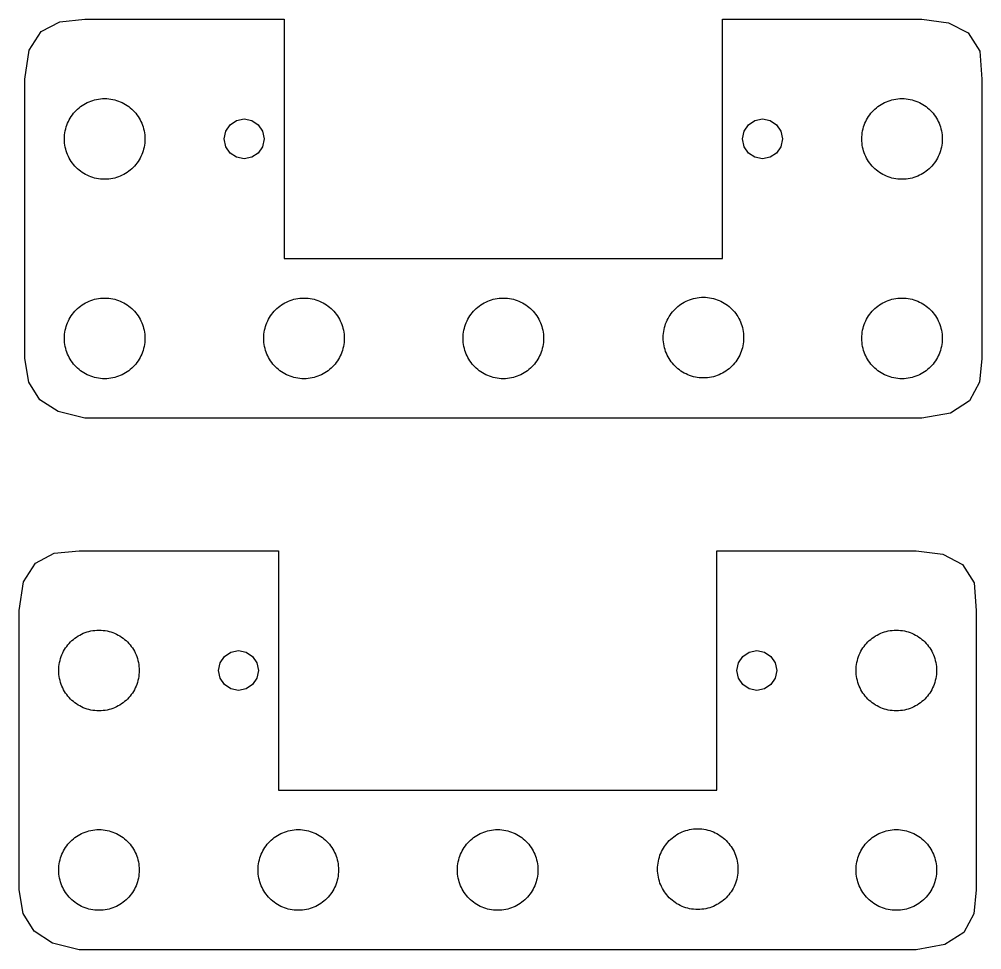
# Model space of a CAD drawing. Extents: x 0 to 450, y -1 to 305.
# Drawn here: x 344 to 392.29, y 200 to 246.65 of the extents above; entities that cross this region are included whole.
import ezdxf

# ---------------------------------------------------------------- set-up
doc = ezdxf.new("R2010")
doc.units = 0
doc.layers.add('Layer_1', color=7, linetype='CONTINUOUS')

msp = doc.modelspace()

# ---------------------------------------------------------------- linework, layer by layer
at = {"layer": 'Layer_1', "color": 7}
for points in [[(347.285112, 226.650525), (345.948988, 226.979387), (345.029903, 227.577266), (344.488431, 228.461776), (344.28509, 229.650524), (344.28509, 243.650524), (344.490379, 245.093815), (345.093629, 246.030589), (346.042601, 246.527328), (347.285112, 246.650524), (357.285092, 246.650527), (357.285092, 234.650526), (379.285105, 234.650526), (379.285105, 246.650527), (389.285113, 246.650524), (390.610288, 246.47571), (391.601508, 245.966931), (392.184523, 245.049952), (392.285107, 243.650524), (392.285107, 229.650524), (392.165247, 228.450422), (391.665488, 227.521666), (390.725547, 226.907338), (389.285113, 226.650525), (347.285112, 226.650525)], [(348.28511, 238.626774), (348.28511, 238.626774)], [(388.285115, 238.626774), (388.285115, 238.626774)], [(348.28511, 228.626763), (348.28511, 228.626763)], [(358.28509, 228.62678), (358.28509, 228.62678)], [(368.285099, 228.62678), (368.285099, 228.62678)], [(378.323348, 228.666912), (378.323348, 228.666912)], [(388.285115, 228.626763), (388.285115, 228.626763)], [(347.00004, 200.000015), (345.663915, 200.328877), (344.74483, 200.926756), (344.203359, 201.811266), (344.000018, 203.000015), (344.000018, 217.000015), (344.205306, 218.443305), (344.808556, 219.380079), (345.757528, 219.876819), (347.00004, 220.000014), (357.00002, 220.000017), (357.00002, 208.000016), (379.000032, 208.000016), (379.000032, 220.000017), (389.00004, 220.000014), (390.325215, 219.8252), (391.316436, 219.316421), (391.89945, 218.399442), (392.000034, 217.000015), (392.000034, 203.000015), (391.880175, 201.799912), (391.380416, 200.871156), (390.440474, 200.256829), (389.00004, 200.000015), (347.00004, 200.000015)], [(348.000038, 211.976264), (348.000038, 211.976264)], [(388.000042, 211.976264), (388.000042, 211.976264)], [(348.000038, 201.976253), (348.000038, 201.976253)], [(358.000018, 201.97627), (358.000018, 201.97627)], [(368.000026, 201.97627), (368.000026, 201.97627)], [(378.038275, 202.016402), (378.038275, 202.016402)], [(388.000042, 201.976253), (388.000042, 201.976253)]]:
    msp.add_lwpolyline(points, dxfattribs=at)
at = {"layer": 'Layer_1', "color": 1}
for points in [[(356.285094, 240.650525), (356.206509, 240.261278), (355.992201, 239.943417), (355.674339, 239.729109), (355.285094, 239.650524), (354.895849, 239.729109), (354.577988, 239.943417), (354.363679, 240.261278), (354.285094, 240.650525), (354.363679, 241.039769), (354.577988, 241.35763), (354.895849, 241.571938), (355.285094, 241.650523), (355.674339, 241.571938), (355.992201, 241.35763), (356.206509, 241.039769), (356.285094, 240.650525)], [(382.285088, 240.650525), (382.206503, 240.261278), (381.992195, 239.943417), (381.674333, 239.729109), (381.28509, 239.650524), (380.895843, 239.729109), (380.577982, 239.943417), (380.363674, 240.261278), (380.285089, 240.650525), (380.363674, 241.039769), (380.577982, 241.35763), (380.895843, 241.571938), (381.28509, 241.650523), (381.674333, 241.571938), (381.992195, 241.35763), (382.206503, 241.039769), (382.285088, 240.650525)], [(356.000021, 214.000015), (355.921436, 213.610769), (355.707128, 213.292907), (355.389267, 213.078599), (355.000022, 213.000014), (354.610776, 213.078599), (354.292915, 213.292907), (354.078607, 213.610769), (354.000022, 214.000015), (354.078607, 214.389259), (354.292915, 214.70712), (354.610776, 214.921428), (355.000022, 215.000013), (355.389267, 214.921428), (355.707128, 214.70712), (355.921436, 214.389259), (356.000021, 214.000015)], [(382.000015, 214.000015), (381.92143, 213.610769), (381.707122, 213.292907), (381.389261, 213.078599), (381.000017, 213.000014), (380.61077, 213.078599), (380.292909, 213.292907), (380.078601, 213.610769), (380.000016, 214.000015), (380.078601, 214.389259), (380.292909, 214.70712), (380.61077, 214.921428), (381.000017, 215.000013), (381.389261, 214.921428), (381.707122, 214.70712), (381.92143, 214.389259), (382.000015, 214.000015)]]:
    msp.add_lwpolyline(points, dxfattribs=at)
at = {"layer": 'Layer_1', "color": 7}
for points in [[(347.157012, 242.328652), (347.264369, 242.401386), (347.379036, 242.464037), (347.499742, 242.51524)], [(347.499742, 242.51524), (347.620421, 242.566444), (347.747138, 242.606203), (347.878485, 242.633161)], [(347.878485, 242.633161), (348.009803, 242.660114), (348.145806, 242.674275), (348.28511, 242.674275)], [(348.28511, 242.674275), (348.424387, 242.674275), (348.56039, 242.660108), (348.691708, 242.633161)], [(348.691708, 242.633161), (348.823054, 242.606209), (348.949772, 242.566444), (349.07045, 242.51524)], [(349.07045, 242.51524), (349.191157, 242.464037), (349.305852, 242.401386), (349.413181, 242.328652)], [(387.157045, 242.328652), (387.264374, 242.401386), (387.379069, 242.464037), (387.499775, 242.51524)], [(387.499775, 242.51524), (387.620454, 242.566444), (387.747143, 242.606203), (387.878489, 242.633161)], [(387.878489, 242.633161), (388.009836, 242.660114), (388.145838, 242.674275), (388.285115, 242.674275)], [(388.285115, 242.674275), (388.42442, 242.674275), (388.560395, 242.660108), (388.691741, 242.633161)], [(388.691741, 242.633161), (388.823087, 242.606209), (388.949777, 242.566444), (389.070483, 242.51524)], [(389.070483, 242.51524), (389.191161, 242.464037), (389.305856, 242.401386), (389.413214, 242.328652)], [(346.612041, 241.782024), (346.684544, 241.889689), (346.767122, 241.989977), (346.858421, 242.081533)], [(346.858421, 242.081533), (346.949691, 242.173091), (347.049683, 242.255915), (347.157012, 242.328652)], [(349.413181, 242.328652), (349.52051, 242.255915), (349.620501, 242.173091), (349.711772, 242.081533)], [(349.711772, 242.081533), (349.803071, 241.989977), (349.885649, 241.889689), (349.958152, 241.782024)], [(386.612074, 241.782024), (386.684576, 241.889689), (386.767155, 241.989977), (386.858425, 242.081533)], [(386.858425, 242.081533), (386.949724, 242.173091), (387.049716, 242.255915), (387.157045, 242.328652)], [(389.413214, 242.328652), (389.520543, 242.255915), (389.620534, 242.173091), (389.711805, 242.081533)], [(389.711805, 242.081533), (389.803076, 241.989977), (389.885654, 241.889689), (389.958185, 241.782024)], [(346.308454, 241.058381), (346.335265, 241.190122), (346.374974, 241.317201), (346.426028, 241.438261)], [(346.426028, 241.438261), (346.477054, 241.55932), (346.53951, 241.674359), (346.612041, 241.782024)], [(349.958152, 241.782024), (350.030683, 241.674359), (350.093139, 241.55932), (350.144193, 241.438261)], [(350.144193, 241.438261), (350.195219, 241.317201), (350.234871, 241.190122), (350.261738, 241.058381)], [(386.308487, 241.058381), (386.335298, 241.190122), (386.374979, 241.317201), (386.426033, 241.438261)], [(386.426033, 241.438261), (386.477087, 241.55932), (386.539542, 241.674359), (386.612074, 241.782024)], [(389.958185, 241.782024), (390.030688, 241.674359), (390.093144, 241.55932), (390.144198, 241.438261)], [(390.144198, 241.438261), (390.195252, 241.317201), (390.234904, 241.190122), (390.261771, 241.058381)], [(346.267447, 240.650525), (346.267447, 240.790236), (346.281558, 240.92664), (346.308454, 241.058381)], [(350.261738, 241.058381), (350.28855, 240.92664), (350.302745, 240.790236), (350.302745, 240.650525)], [(386.26748, 240.650525), (386.26748, 240.790236), (386.281591, 240.92664), (386.308487, 241.058381)], [(390.261771, 241.058381), (390.288582, 240.92664), (390.30275, 240.790236), (390.30275, 240.650525)], [(346.308454, 240.242669), (346.281643, 240.37441), (346.267447, 240.510814), (346.267447, 240.650525)], [(350.302745, 240.650525), (350.302745, 240.510814), (350.288634, 240.37441), (350.261738, 240.242669)], [(386.308487, 240.242669), (386.281676, 240.37441), (386.26748, 240.510814), (386.26748, 240.650525)], [(390.30275, 240.650525), (390.30275, 240.510814), (390.288639, 240.37441), (390.261771, 240.242669)], [(346.426028, 239.862792), (346.374974, 239.983851), (346.335322, 240.110927), (346.308454, 240.242669)], [(350.261738, 240.242669), (350.234927, 240.110927), (350.195219, 239.983851), (350.144193, 239.862792)], [(386.426033, 239.862792), (386.374979, 239.983851), (386.335355, 240.110927), (386.308487, 240.242669)], [(390.261771, 240.242669), (390.23496, 240.110927), (390.195252, 239.983851), (390.144198, 239.862792)], [(346.612041, 239.519028), (346.53951, 239.626693), (346.477054, 239.741733), (346.426028, 239.862792)], [(346.858421, 239.219517), (346.767122, 239.311076), (346.684544, 239.411363), (346.612041, 239.519028)], [(349.958152, 239.519028), (349.885649, 239.411363), (349.803071, 239.311076), (349.711772, 239.219517)], [(350.144193, 239.862792), (350.093139, 239.741733), (350.030683, 239.626693), (349.958152, 239.519028)], [(386.612074, 239.519028), (386.539542, 239.626693), (386.477087, 239.741733), (386.426033, 239.862792)], [(386.858425, 239.219517), (386.767155, 239.311076), (386.684576, 239.411363), (386.612074, 239.519028)], [(389.958185, 239.519028), (389.885654, 239.411363), (389.803076, 239.311076), (389.711805, 239.219517)], [(390.144198, 239.862792), (390.093144, 239.741733), (390.030688, 239.626693), (389.958185, 239.519028)], [(347.157012, 238.9724), (347.049683, 239.045138), (346.949691, 239.127961), (346.858421, 239.219517)], [(349.711772, 239.219517), (349.620501, 239.127961), (349.52051, 239.045138), (349.413181, 238.9724)], [(387.157045, 238.9724), (387.049716, 239.045138), (386.949724, 239.127961), (386.858425, 239.219517)], [(389.711805, 239.219517), (389.620534, 239.127961), (389.520543, 239.045138), (389.413214, 238.9724)], [(347.499742, 238.785812), (347.379036, 238.837016), (347.264369, 238.899663), (347.157012, 238.9724)], [(347.878485, 238.667891), (347.747138, 238.694843), (347.620421, 238.734608), (347.499742, 238.785812)], [(348.28511, 238.626774), (348.145806, 238.626774), (348.009803, 238.640942), (347.878485, 238.667891)], [(348.691708, 238.667891), (348.56039, 238.640939), (348.424387, 238.626774), (348.28511, 238.626774)], [(349.07045, 238.785812), (348.949772, 238.734608), (348.823054, 238.694849), (348.691708, 238.667891)], [(349.413181, 238.9724), (349.305852, 238.899663), (349.191157, 238.837016), (349.07045, 238.785812)], [(387.499775, 238.785812), (387.379069, 238.837016), (387.264374, 238.899663), (387.157045, 238.9724)], [(387.878489, 238.667891), (387.747143, 238.694843), (387.620454, 238.734608), (387.499775, 238.785812)], [(388.285115, 238.626774), (388.145838, 238.626774), (388.009836, 238.640942), (387.878489, 238.667891)], [(388.691741, 238.667891), (388.560395, 238.640939), (388.42442, 238.626774), (388.285115, 238.626774)], [(389.070483, 238.785812), (388.949777, 238.734608), (388.823087, 238.694849), (388.691741, 238.667891)], [(389.413214, 238.9724), (389.305856, 238.899663), (389.191161, 238.837016), (389.070483, 238.785812)], [(346.858421, 232.08153), (346.949691, 232.173083), (347.049683, 232.255915), (347.157012, 232.328644)], [(347.157012, 232.328644), (347.264369, 232.401401), (347.379036, 232.464026), (347.499742, 232.515249)], [(347.499742, 232.515249), (347.620421, 232.566444), (347.747138, 232.606209), (347.878485, 232.633162)], [(347.878485, 232.633162), (348.009803, 232.659973), (348.145806, 232.674281), (348.28511, 232.674281)], [(348.28511, 232.674281), (348.424387, 232.674281), (348.56039, 232.66017), (348.691708, 232.633162)], [(348.691708, 232.633162), (348.823054, 232.606068), (348.949772, 232.566444), (349.07045, 232.515249)], [(349.07045, 232.515249), (349.191157, 232.464026), (349.305852, 232.401401), (349.413181, 232.328644)], [(349.413181, 232.328644), (349.52051, 232.255915), (349.620501, 232.173083), (349.711772, 232.08153)], [(356.858401, 232.081519), (356.9497, 232.173072), (357.049691, 232.255904), (357.15702, 232.328661)], [(357.15702, 232.328661), (357.264349, 232.401389), (357.379044, 232.464043), (357.499751, 232.515238)], [(357.499751, 232.515238), (357.620429, 232.566433), (357.747118, 232.606198), (357.878465, 232.63315)], [(357.878465, 232.63315), (358.009811, 232.660244), (358.145814, 232.67427), (358.28509, 232.67427)], [(358.28509, 232.67427), (358.424395, 232.67427), (358.56037, 232.660159), (358.691716, 232.63315)], [(358.691716, 232.63315), (358.823062, 232.606339), (358.949752, 232.566433), (359.070458, 232.515238)], [(359.070458, 232.515238), (359.191137, 232.464043), (359.305832, 232.401389), (359.413189, 232.328661)], [(359.413189, 232.328661), (359.520518, 232.255904), (359.62051, 232.173072), (359.71178, 232.081519)], [(366.858409, 232.081519), (366.94968, 232.173072), (367.049671, 232.255904), (367.157, 232.328661)], [(367.157, 232.328661), (367.264357, 232.401389), (367.379052, 232.464043), (367.499731, 232.515238)], [(367.499731, 232.515238), (367.620437, 232.566433), (367.747127, 232.606198), (367.878473, 232.63315)], [(367.878473, 232.63315), (368.009819, 232.660244), (368.145794, 232.67427), (368.285099, 232.67427)], [(368.285099, 232.67427), (368.424375, 232.67427), (368.560378, 232.660159), (368.691724, 232.63315)], [(368.691724, 232.63315), (368.823071, 232.606339), (368.94976, 232.566433), (369.070438, 232.515238)], [(369.070438, 232.515238), (369.191145, 232.464043), (369.30584, 232.401389), (369.413169, 232.328661)], [(369.413169, 232.328661), (369.520526, 232.255904), (369.62049, 232.173072), (369.711788, 232.081519)], [(376.896658, 232.121651), (376.987929, 232.213204), (377.08792, 232.296036), (377.195249, 232.368793)], [(377.195249, 232.368793), (377.302607, 232.441521), (377.417274, 232.504175), (377.53798, 232.55537)], [(377.53798, 232.55537), (377.658658, 232.606565), (377.785376, 232.64633), (377.916722, 232.673282)], [(377.916722, 232.673282), (378.04804, 232.700093), (378.184043, 232.714402), (378.323348, 232.714402)], [(378.323348, 232.714402), (378.462625, 232.714402), (378.598628, 232.700291), (378.729946, 232.673282)], [(378.729946, 232.673282), (378.861292, 232.646471), (378.98801, 232.606565), (379.108688, 232.55537)], [(379.108688, 232.55537), (379.229394, 232.504175), (379.344089, 232.441521), (379.451418, 232.368793)], [(379.451418, 232.368793), (379.558748, 232.296036), (379.658739, 232.213204), (379.75001, 232.121651)], [(386.858425, 232.08153), (386.949724, 232.173083), (387.049716, 232.255915), (387.157045, 232.328644)], [(387.157045, 232.328644), (387.264374, 232.401401), (387.379069, 232.464026), (387.499775, 232.515249)], [(387.499775, 232.515249), (387.620454, 232.566444), (387.747143, 232.606209), (387.878489, 232.633162)], [(387.878489, 232.633162), (388.009836, 232.660255), (388.145838, 232.674281), (388.285115, 232.674281)], [(388.285115, 232.674281), (388.42442, 232.674281), (388.560395, 232.66017), (388.691741, 232.633162)], [(388.691741, 232.633162), (388.823087, 232.606068), (388.949777, 232.566444), (389.070483, 232.515249)], [(389.070483, 232.515249), (389.191161, 232.464026), (389.305856, 232.401401), (389.413214, 232.328644)], [(389.413214, 232.328644), (389.520543, 232.255915), (389.620534, 232.173083), (389.711805, 232.08153)], [(346.426028, 231.438261), (346.477054, 231.559306), (346.53951, 231.674368), (346.612041, 231.782036)], [(346.612041, 231.782036), (346.684544, 231.889675), (346.767122, 231.989977), (346.858421, 232.08153)], [(349.711772, 232.08153), (349.803071, 231.989977), (349.885649, 231.889675), (349.958152, 231.782036)], [(349.958152, 231.782036), (350.030683, 231.674368), (350.093139, 231.559306), (350.144193, 231.438261)], [(356.426008, 231.43825), (356.477062, 231.559323), (356.539518, 231.674357), (356.612049, 231.782025)], [(356.612049, 231.782025), (356.684552, 231.889692), (356.76713, 231.989966), (356.858401, 232.081519)], [(359.71178, 232.081519), (359.803051, 231.989966), (359.885629, 231.889692), (359.95816, 231.782025)], [(359.95816, 231.782025), (360.030663, 231.674357), (360.093119, 231.559323), (360.144173, 231.43825)], [(366.426016, 231.43825), (366.47707, 231.559323), (366.539526, 231.674357), (366.612029, 231.782025)], [(366.612029, 231.782025), (366.68456, 231.889692), (366.767138, 231.989966), (366.858409, 232.081519)], [(369.711788, 232.081519), (369.803059, 231.989966), (369.885637, 231.889692), (369.95814, 231.782025)], [(369.95814, 231.782025), (370.030671, 231.674357), (370.093127, 231.559323), (370.144181, 231.43825)], [(376.464266, 231.478382), (376.515291, 231.599455), (376.577747, 231.714489), (376.650278, 231.822157)], [(376.650278, 231.822157), (376.722781, 231.929824), (376.805359, 232.030098), (376.896658, 232.121651)], [(379.75001, 232.121651), (379.841308, 232.030098), (379.923887, 231.929824), (379.99639, 231.822157)], [(379.99639, 231.822157), (380.068921, 231.714489), (380.131376, 231.599455), (380.18243, 231.478382)], [(386.426033, 231.438261), (386.477087, 231.559306), (386.539542, 231.674368), (386.612074, 231.782036)], [(386.612074, 231.782036), (386.684576, 231.889675), (386.767155, 231.989977), (386.858425, 232.08153)], [(389.711805, 232.08153), (389.803076, 231.989977), (389.885654, 231.889675), (389.958185, 231.782036)], [(389.958185, 231.782036), (390.030688, 231.674368), (390.093144, 231.559306), (390.144198, 231.438261)], [(346.308454, 231.05839), (346.335265, 231.190131), (346.374974, 231.317216), (346.426028, 231.438261)], [(350.144193, 231.438261), (350.195219, 231.317216), (350.234871, 231.190131), (350.261738, 231.05839)], [(356.308462, 231.058379), (356.335274, 231.19012), (356.374954, 231.317205), (356.426008, 231.43825)], [(360.144173, 231.43825), (360.195227, 231.317205), (360.234879, 231.19012), (360.261747, 231.058379)], [(366.308442, 231.058379), (366.335254, 231.19012), (366.374962, 231.317205), (366.426016, 231.43825)], [(370.144181, 231.43825), (370.195235, 231.317205), (370.234859, 231.19012), (370.261727, 231.058379)], [(376.346692, 231.098511), (376.373503, 231.230252), (376.413212, 231.357337), (376.464266, 231.478382)], [(380.18243, 231.478382), (380.233456, 231.357337), (380.273108, 231.230252), (380.299976, 231.098511)], [(386.308487, 231.05839), (386.335298, 231.190131), (386.374979, 231.317188), (386.426033, 231.438261)], [(390.144198, 231.438261), (390.195252, 231.317188), (390.234904, 231.190131), (390.261771, 231.05839)], [(346.267447, 230.650522), (346.267447, 230.79025), (346.281558, 230.926648), (346.308454, 231.05839)], [(350.261738, 231.05839), (350.28855, 230.926648), (350.302745, 230.790222), (350.302745, 230.650522)], [(356.267456, 230.650511), (356.267456, 230.790239), (356.281567, 230.926637), (356.308462, 231.058379)], [(360.261747, 231.058379), (360.288558, 230.926637), (360.302725, 230.790239), (360.302725, 230.650511)], [(366.267464, 230.650511), (366.267464, 230.790239), (366.281575, 230.926637), (366.308442, 231.058379)], [(370.261727, 231.058379), (370.288538, 230.926637), (370.302734, 230.790239), (370.302734, 230.650511)], [(376.305685, 230.690643), (376.305685, 230.830371), (376.319796, 230.966769), (376.346692, 231.098511)], [(380.299976, 231.098511), (380.326787, 230.966769), (380.340983, 230.830371), (380.340983, 230.690643)], [(386.26748, 230.650522), (386.26748, 230.790222), (386.281591, 230.926648), (386.308487, 231.05839)], [(390.261771, 231.05839), (390.288582, 230.926648), (390.30275, 230.790222), (390.30275, 230.650522)], [(346.308454, 230.242683), (346.281643, 230.374424), (346.267447, 230.510822), (346.267447, 230.650522)], [(350.302745, 230.650522), (350.302745, 230.510822), (350.288634, 230.374424), (350.261738, 230.242683)], [(356.308462, 230.242672), (356.281651, 230.374413), (356.267456, 230.510811), (356.267456, 230.650511)], [(360.302725, 230.650511), (360.302725, 230.510811), (360.288614, 230.374413), (360.261747, 230.242672)], [(366.308442, 230.242672), (366.281631, 230.374413), (366.267464, 230.510811), (366.267464, 230.650511)], [(370.302734, 230.650511), (370.302734, 230.510811), (370.288622, 230.374413), (370.261727, 230.242672)], [(376.346692, 230.282804), (376.319881, 230.414545), (376.305685, 230.550943), (376.305685, 230.690643)], [(380.340983, 230.690643), (380.340983, 230.550943), (380.326872, 230.414545), (380.299976, 230.282804)], [(386.308487, 230.242655), (386.281676, 230.374396), (386.26748, 230.510822), (386.26748, 230.650522)], [(390.30275, 230.650522), (390.30275, 230.510822), (390.288639, 230.374396), (390.261771, 230.242655)], [(346.426028, 229.862784), (346.374974, 229.983857), (346.335322, 230.110913), (346.308454, 230.242683)], [(346.612041, 229.519037), (346.53951, 229.626705), (346.477054, 229.741738), (346.426028, 229.862784)], [(350.144193, 229.862784), (350.093139, 229.741738), (350.030683, 229.626705), (349.958152, 229.519037)], [(350.261738, 230.242683), (350.234927, 230.110942), (350.195219, 229.983857), (350.144193, 229.862784)], [(356.426008, 229.862801), (356.374954, 229.983846), (356.33533, 230.11093), (356.308462, 230.242672)], [(356.612049, 229.519026), (356.539518, 229.626693), (356.477062, 229.741727), (356.426008, 229.862801)], [(360.144173, 229.862801), (360.093119, 229.741727), (360.030663, 229.626693), (359.95816, 229.519026)], [(360.261747, 230.242672), (360.234936, 230.11093), (360.195227, 229.983846), (360.144173, 229.862801)], [(366.426016, 229.862801), (366.374962, 229.983846), (366.33531, 230.11093), (366.308442, 230.242672)], [(366.612029, 229.519026), (366.539526, 229.626693), (366.47707, 229.741727), (366.426016, 229.862801)], [(370.144181, 229.862801), (370.093127, 229.741727), (370.030671, 229.626693), (369.95814, 229.519026)], [(370.261727, 230.242672), (370.234916, 230.11093), (370.195235, 229.983846), (370.144181, 229.862801)], [(376.464266, 229.902904), (376.413212, 230.023978), (376.373559, 230.151062), (376.346692, 230.282804)], [(376.650278, 229.559158), (376.577747, 229.666825), (376.515291, 229.781859), (376.464266, 229.902904)], [(380.18243, 229.902904), (380.131376, 229.781859), (380.068921, 229.666825), (379.99639, 229.559158)], [(380.299976, 230.282804), (380.273165, 230.151062), (380.233456, 230.023978), (380.18243, 229.902904)], [(386.426033, 229.862784), (386.374979, 229.983857), (386.335355, 230.110913), (386.308487, 230.242655)], [(386.612074, 229.519037), (386.539542, 229.626705), (386.477087, 229.741738), (386.426033, 229.862784)], [(390.144198, 229.862784), (390.093144, 229.741738), (390.030688, 229.626705), (389.958185, 229.519037)], [(390.261771, 230.242655), (390.23496, 230.110913), (390.195252, 229.983857), (390.144198, 229.862784)], [(346.858421, 229.219514), (346.767122, 229.311067), (346.684544, 229.411369), (346.612041, 229.519037)], [(349.958152, 229.519037), (349.885649, 229.411369), (349.803071, 229.311067), (349.711772, 229.219514)], [(356.858401, 229.219503), (356.76713, 229.311084), (356.684552, 229.411358), (356.612049, 229.519026)], [(359.95816, 229.519026), (359.885629, 229.411358), (359.803051, 229.311084), (359.71178, 229.219503)], [(366.858409, 229.219503), (366.767138, 229.311084), (366.68456, 229.411358), (366.612029, 229.519026)], [(369.95814, 229.519026), (369.885637, 229.411358), (369.803059, 229.311084), (369.711788, 229.219503)], [(376.896658, 229.259635), (376.805359, 229.351216), (376.722781, 229.45149), (376.650278, 229.559158)], [(379.99639, 229.559158), (379.923887, 229.45149), (379.841308, 229.351216), (379.75001, 229.259635)], [(386.858425, 229.219514), (386.767155, 229.311067), (386.684576, 229.411369), (386.612074, 229.519037)], [(389.958185, 229.519037), (389.885654, 229.411369), (389.803076, 229.311067), (389.711805, 229.219514)], [(347.157012, 228.972401), (347.049683, 229.045129), (346.949691, 229.127962), (346.858421, 229.219514)], [(347.499742, 228.785824), (347.379036, 228.837019), (347.264369, 228.899672), (347.157012, 228.972401)], [(349.413181, 228.972401), (349.305852, 228.899672), (349.191157, 228.837019), (349.07045, 228.785824)], [(349.711772, 229.219514), (349.620501, 229.127962), (349.52051, 229.045129), (349.413181, 228.972401)], [(357.15702, 228.972389), (357.049691, 229.045146), (356.9497, 229.12795), (356.858401, 229.219503)], [(357.499751, 228.785812), (357.379044, 228.837007), (357.264349, 228.899661), (357.15702, 228.972389)], [(359.413189, 228.972389), (359.305832, 228.899661), (359.191137, 228.837007), (359.070458, 228.785812)], [(359.71178, 229.219503), (359.62051, 229.12795), (359.520518, 229.045146), (359.413189, 228.972389)], [(367.157, 228.972389), (367.049671, 229.045146), (366.94968, 229.12795), (366.858409, 229.219503)], [(367.499731, 228.785812), (367.379052, 228.837007), (367.264357, 228.899661), (367.157, 228.972389)], [(369.413169, 228.972389), (369.30584, 228.899661), (369.191145, 228.837007), (369.070438, 228.785812)], [(369.711788, 229.219503), (369.62049, 229.12795), (369.520526, 229.045146), (369.413169, 228.972389)], [(377.195249, 229.012521), (377.08792, 229.085278), (376.987929, 229.168082), (376.896658, 229.259635)], [(377.53798, 228.825944), (377.417274, 228.877139), (377.302607, 228.939793), (377.195249, 229.012521)], [(379.451418, 229.012521), (379.344089, 228.939793), (379.229394, 228.877139), (379.108688, 228.825944)], [(379.75001, 229.259635), (379.658739, 229.168082), (379.558748, 229.085278), (379.451418, 229.012521)], [(387.157045, 228.972401), (387.049716, 229.045129), (386.949724, 229.127962), (386.858425, 229.219514)], [(387.499775, 228.785824), (387.379069, 228.837019), (387.264374, 228.899672), (387.157045, 228.972401)], [(389.413214, 228.972401), (389.305856, 228.899672), (389.191161, 228.837019), (389.070483, 228.785824)], [(389.711805, 229.219514), (389.620534, 229.127962), (389.520543, 229.045129), (389.413214, 228.972401)], [(347.878485, 228.667883), (347.747138, 228.694976), (347.620421, 228.7346), (347.499742, 228.785824)], [(348.28511, 228.626763), (348.145806, 228.626763), (348.009803, 228.640874), (347.878485, 228.667883)], [(348.691708, 228.667883), (348.56039, 228.64079), (348.424387, 228.626763), (348.28511, 228.626763)], [(349.07045, 228.785824), (348.949772, 228.7346), (348.823054, 228.694863), (348.691708, 228.667883)], [(357.878465, 228.6679), (357.747118, 228.694711), (357.620429, 228.734617), (357.499751, 228.785812)], [(358.28509, 228.62678), (358.145814, 228.62678), (358.009811, 228.640891), (357.878465, 228.6679)], [(358.691716, 228.6679), (358.56037, 228.640807), (358.424395, 228.62678), (358.28509, 228.62678)], [(359.070458, 228.785812), (358.949752, 228.734617), (358.823062, 228.694852), (358.691716, 228.6679)], [(367.878473, 228.6679), (367.747127, 228.694711), (367.620437, 228.734617), (367.499731, 228.785812)], [(368.285099, 228.62678), (368.145794, 228.62678), (368.009819, 228.640891), (367.878473, 228.6679)], [(368.691724, 228.6679), (368.560378, 228.640807), (368.424375, 228.62678), (368.285099, 228.62678)], [(369.070438, 228.785812), (368.94976, 228.734617), (368.823071, 228.694852), (368.691724, 228.6679)], [(377.916722, 228.708032), (377.785376, 228.734843), (377.658658, 228.774749), (377.53798, 228.825944)], [(378.323348, 228.666912), (378.184043, 228.666912), (378.04804, 228.681023), (377.916722, 228.708032)], [(378.729946, 228.708032), (378.598628, 228.680939), (378.462625, 228.666912), (378.323348, 228.666912)], [(379.108688, 228.825944), (378.98801, 228.774749), (378.861292, 228.734984), (378.729946, 228.708032)], [(387.878489, 228.667883), (387.747143, 228.694976), (387.620454, 228.7346), (387.499775, 228.785824)], [(388.285115, 228.626763), (388.145838, 228.626763), (388.009836, 228.640874), (387.878489, 228.667883)], [(388.691741, 228.667883), (388.560395, 228.64079), (388.42442, 228.626763), (388.285115, 228.626763)], [(389.070483, 228.785824), (388.949777, 228.7346), (388.823087, 228.694835), (388.691741, 228.667883)], [(346.871939, 215.678142), (346.979296, 215.750877), (347.093963, 215.813527), (347.21467, 215.864731)], [(347.21467, 215.864731), (347.335348, 215.915934), (347.462066, 215.955694), (347.593412, 215.982652)], [(347.593412, 215.982652), (347.72473, 216.009604), (347.860733, 216.023766), (348.000038, 216.023766)], [(348.000038, 216.023766), (348.139314, 216.023766), (348.275317, 216.009598), (348.406635, 215.982652)], [(348.406635, 215.982652), (348.537982, 215.955699), (348.664699, 215.915934), (348.785378, 215.864731)], [(348.785378, 215.864731), (348.906084, 215.813527), (349.020779, 215.750877), (349.128108, 215.678142)], [(386.871972, 215.678142), (386.979301, 215.750877), (387.093996, 215.813527), (387.214703, 215.864731)], [(387.214703, 215.864731), (387.335381, 215.915934), (387.46207, 215.955694), (387.593417, 215.982652)], [(387.593417, 215.982652), (387.724763, 216.009604), (387.860766, 216.023766), (388.000042, 216.023766)], [(388.000042, 216.023766), (388.139347, 216.023766), (388.275322, 216.009598), (388.406668, 215.982652)], [(388.406668, 215.982652), (388.538014, 215.955699), (388.664704, 215.915934), (388.78541, 215.864731)], [(388.78541, 215.864731), (388.906089, 215.813527), (389.020784, 215.750877), (389.128141, 215.678142)], [(346.326968, 215.131515), (346.399471, 215.239179), (346.482049, 215.339467), (346.573348, 215.431023)], [(346.573348, 215.431023), (346.664619, 215.522581), (346.76461, 215.605405), (346.871939, 215.678142)], [(349.128108, 215.678142), (349.235437, 215.605405), (349.335429, 215.522581), (349.426699, 215.431023)], [(349.426699, 215.431023), (349.517998, 215.339467), (349.600576, 215.239179), (349.673079, 215.131515)], [(386.327001, 215.131515), (386.399504, 215.239179), (386.482082, 215.339467), (386.573353, 215.431023)], [(386.573353, 215.431023), (386.664652, 215.522581), (386.764643, 215.605405), (386.871972, 215.678142)], [(389.128141, 215.678142), (389.23547, 215.605405), (389.335462, 215.522581), (389.426732, 215.431023)], [(389.426732, 215.431023), (389.518003, 215.339467), (389.600581, 215.239179), (389.673112, 215.131515)], [(346.140955, 214.787751), (346.191981, 214.90881), (346.254437, 215.02385), (346.326968, 215.131515)], [(349.673079, 215.131515), (349.74561, 215.02385), (349.808066, 214.90881), (349.85912, 214.787751)], [(386.14096, 214.787751), (386.192014, 214.90881), (386.25447, 215.02385), (386.327001, 215.131515)], [(389.673112, 215.131515), (389.745615, 215.02385), (389.808071, 214.90881), (389.859125, 214.787751)], [(345.982375, 214.000015), (345.982375, 214.139726), (345.996486, 214.27613), (346.023382, 214.407871)], [(346.023382, 214.407871), (346.050193, 214.539613), (346.089901, 214.666692), (346.140955, 214.787751)], [(349.85912, 214.787751), (349.910146, 214.666692), (349.949798, 214.539613), (349.976666, 214.407871)], [(349.976666, 214.407871), (350.003477, 214.27613), (350.017673, 214.139726), (350.017673, 214.000015)], [(385.982408, 214.000015), (385.982408, 214.139726), (385.996519, 214.27613), (386.023414, 214.407871)], [(386.023414, 214.407871), (386.050226, 214.539613), (386.089906, 214.666692), (386.14096, 214.787751)], [(389.859125, 214.787751), (389.910179, 214.666692), (389.949831, 214.539613), (389.976699, 214.407871)], [(389.976699, 214.407871), (390.00351, 214.27613), (390.017677, 214.139726), (390.017677, 214.000015)], [(346.023382, 213.592159), (345.99657, 213.7239), (345.982375, 213.860304), (345.982375, 214.000015)], [(350.017673, 214.000015), (350.017673, 213.860304), (350.003562, 213.7239), (349.976666, 213.592159)], [(386.023414, 213.592159), (385.996603, 213.7239), (385.982408, 213.860304), (385.982408, 214.000015)], [(390.017677, 214.000015), (390.017677, 213.860304), (390.003566, 213.7239), (389.976699, 213.592159)], [(346.140955, 213.212282), (346.089901, 213.333341), (346.050249, 213.460417), (346.023382, 213.592159)], [(349.976666, 213.592159), (349.949855, 213.460417), (349.910146, 213.333341), (349.85912, 213.212282)], [(386.14096, 213.212282), (386.089906, 213.333341), (386.050282, 213.460417), (386.023414, 213.592159)], [(389.976699, 213.592159), (389.949888, 213.460417), (389.910179, 213.333341), (389.859125, 213.212282)], [(346.326968, 212.868518), (346.254437, 212.976183), (346.191981, 213.091223), (346.140955, 213.212282)], [(349.85912, 213.212282), (349.808066, 213.091223), (349.74561, 212.976183), (349.673079, 212.868518)], [(386.327001, 212.868518), (386.25447, 212.976183), (386.192014, 213.091223), (386.14096, 213.212282)], [(389.859125, 213.212282), (389.808071, 213.091223), (389.745615, 212.976183), (389.673112, 212.868518)], [(346.573348, 212.569007), (346.482049, 212.660566), (346.399471, 212.760854), (346.326968, 212.868518)], [(346.871939, 212.321891), (346.76461, 212.394628), (346.664619, 212.477452), (346.573348, 212.569007)], [(349.426699, 212.569007), (349.335429, 212.477452), (349.235437, 212.394628), (349.128108, 212.321891)], [(349.673079, 212.868518), (349.600576, 212.760854), (349.517998, 212.660566), (349.426699, 212.569007)], [(386.573353, 212.569007), (386.482082, 212.660566), (386.399504, 212.760854), (386.327001, 212.868518)], [(386.871972, 212.321891), (386.764643, 212.394628), (386.664652, 212.477452), (386.573353, 212.569007)], [(389.426732, 212.569007), (389.335462, 212.477452), (389.23547, 212.394628), (389.128141, 212.321891)], [(389.673112, 212.868518), (389.600581, 212.760854), (389.518003, 212.660566), (389.426732, 212.569007)], [(347.21467, 212.135302), (347.093963, 212.186506), (346.979296, 212.249154), (346.871939, 212.321891)], [(347.593412, 212.017381), (347.462066, 212.044334), (347.335348, 212.084099), (347.21467, 212.135302)], [(348.000038, 211.976264), (347.860733, 211.976264), (347.72473, 211.990432), (347.593412, 212.017381)], [(348.406635, 212.017381), (348.275317, 211.990429), (348.139314, 211.976264), (348.000038, 211.976264)], [(348.785378, 212.135302), (348.664699, 212.084099), (348.537982, 212.044339), (348.406635, 212.017381)], [(349.128108, 212.321891), (349.020779, 212.249154), (348.906084, 212.186506), (348.785378, 212.135302)], [(387.214703, 212.135302), (387.093996, 212.186506), (386.979301, 212.249154), (386.871972, 212.321891)], [(387.593417, 212.017381), (387.46207, 212.044334), (387.335381, 212.084099), (387.214703, 212.135302)], [(388.000042, 211.976264), (387.860766, 211.976264), (387.724763, 211.990432), (387.593417, 212.017381)], [(388.406668, 212.017381), (388.275322, 211.990429), (388.139347, 211.976264), (388.000042, 211.976264)], [(388.78541, 212.135302), (388.664704, 212.084099), (388.538014, 212.044339), (388.406668, 212.017381)], [(389.128141, 212.321891), (389.020784, 212.249154), (388.906089, 212.186506), (388.78541, 212.135302)], [(346.871939, 205.678134), (346.979296, 205.750891), (347.093963, 205.813516), (347.21467, 205.864739)], [(347.21467, 205.864739), (347.335348, 205.915935), (347.462066, 205.9557), (347.593412, 205.982652)], [(347.593412, 205.982652), (347.72473, 206.009463), (347.860733, 206.023772), (348.000038, 206.023772)], [(348.000038, 206.023772), (348.139314, 206.023772), (348.275317, 206.009661), (348.406635, 205.982652)], [(348.406635, 205.982652), (348.537982, 205.955559), (348.664699, 205.915935), (348.785378, 205.864739)], [(348.785378, 205.864739), (348.906084, 205.813516), (349.020779, 205.750891), (349.128108, 205.678134)], [(356.871947, 205.678151), (356.979276, 205.75088), (357.093972, 205.813533), (357.214678, 205.864728)], [(357.214678, 205.864728), (357.335356, 205.915923), (357.462046, 205.955688), (357.593392, 205.982641)], [(357.593392, 205.982641), (357.724738, 206.009734), (357.860741, 206.02376), (358.000018, 206.02376)], [(358.000018, 206.02376), (358.139323, 206.02376), (358.275297, 206.009649), (358.406644, 205.982641)], [(358.406644, 205.982641), (358.53799, 205.955829), (358.664679, 205.915923), (358.785386, 205.864728)], [(358.785386, 205.864728), (358.906064, 205.813533), (359.020759, 205.75088), (359.128116, 205.678151)], [(366.871927, 205.678151), (366.979285, 205.75088), (367.09398, 205.813533), (367.214658, 205.864728)], [(367.214658, 205.864728), (367.335364, 205.915923), (367.462054, 205.955688), (367.5934, 205.982641)], [(367.5934, 205.982641), (367.724746, 206.009734), (367.860721, 206.02376), (368.000026, 206.02376)], [(368.000026, 206.02376), (368.139303, 206.02376), (368.275306, 206.009649), (368.406652, 205.982641)], [(368.406652, 205.982641), (368.537998, 205.955829), (368.664688, 205.915923), (368.785366, 205.864728)], [(368.785366, 205.864728), (368.906072, 205.813533), (369.020767, 205.75088), (369.128096, 205.678151)], [(376.611586, 205.471141), (376.702856, 205.562694), (376.802848, 205.645526), (376.910177, 205.718283)], [(376.910177, 205.718283), (377.017534, 205.791012), (377.132201, 205.853665), (377.252907, 205.90486)], [(377.252907, 205.90486), (377.373586, 205.956055), (377.500303, 205.99582), (377.63165, 206.022773)], [(377.63165, 206.022773), (377.762968, 206.049584), (377.89897, 206.063892), (378.038275, 206.063892)], [(378.038275, 206.063892), (378.177552, 206.063892), (378.313555, 206.049781), (378.444873, 206.022773)], [(378.444873, 206.022773), (378.576219, 205.995961), (378.702937, 205.956055), (378.823615, 205.90486)], [(378.823615, 205.90486), (378.944322, 205.853665), (379.059017, 205.791012), (379.166346, 205.718283)], [(379.166346, 205.718283), (379.273675, 205.645526), (379.373666, 205.562694), (379.464937, 205.471141)], [(386.871972, 205.678134), (386.979301, 205.750891), (387.093996, 205.813516), (387.214703, 205.864739)], [(387.214703, 205.864739), (387.335381, 205.915935), (387.46207, 205.9557), (387.593417, 205.982652)], [(387.593417, 205.982652), (387.724763, 206.009745), (387.860766, 206.023772), (388.000042, 206.023772)], [(388.000042, 206.023772), (388.139347, 206.023772), (388.275322, 206.009661), (388.406668, 205.982652)], [(388.406668, 205.982652), (388.538014, 205.955559), (388.664704, 205.915935), (388.78541, 205.864739)], [(388.78541, 205.864739), (388.906089, 205.813516), (389.020784, 205.750891), (389.128141, 205.678134)], [(346.326968, 205.131526), (346.399471, 205.239166), (346.482049, 205.339467), (346.573348, 205.43102)], [(346.573348, 205.43102), (346.664619, 205.522573), (346.76461, 205.605405), (346.871939, 205.678134)], [(349.128108, 205.678134), (349.235437, 205.605405), (349.335429, 205.522573), (349.426699, 205.43102)], [(349.426699, 205.43102), (349.517998, 205.339467), (349.600576, 205.239166), (349.673079, 205.131526)], [(356.326976, 205.131515), (356.399479, 205.239183), (356.482057, 205.339456), (356.573328, 205.431009)], [(356.573328, 205.431009), (356.664627, 205.522562), (356.764618, 205.605394), (356.871947, 205.678151)], [(359.128116, 205.678151), (359.235446, 205.605394), (359.335437, 205.522562), (359.426708, 205.431009)], [(359.426708, 205.431009), (359.517978, 205.339456), (359.600556, 205.239183), (359.673088, 205.131515)], [(366.326956, 205.131515), (366.399487, 205.239183), (366.482066, 205.339456), (366.573336, 205.431009)], [(366.573336, 205.431009), (366.664607, 205.522562), (366.764598, 205.605394), (366.871927, 205.678151)], [(369.128096, 205.678151), (369.235454, 205.605394), (369.335417, 205.522562), (369.426716, 205.431009)], [(369.426716, 205.431009), (369.517986, 205.339456), (369.600565, 205.239183), (369.673068, 205.131515)], [(376.365206, 205.171647), (376.437708, 205.279315), (376.520287, 205.379588), (376.611586, 205.471141)], [(379.464937, 205.471141), (379.556236, 205.379588), (379.638814, 205.279315), (379.711317, 205.171647)], [(386.327001, 205.131526), (386.399504, 205.239166), (386.482082, 205.339467), (386.573353, 205.43102)], [(386.573353, 205.43102), (386.664652, 205.522573), (386.764643, 205.605405), (386.871972, 205.678134)], [(389.128141, 205.678134), (389.23547, 205.605405), (389.335462, 205.522573), (389.426732, 205.43102)], [(389.426732, 205.43102), (389.518003, 205.339467), (389.600581, 205.239166), (389.673112, 205.131526)], [(346.023382, 204.40788), (346.050193, 204.539621), (346.089901, 204.666706), (346.140955, 204.787751)], [(346.140955, 204.787751), (346.191981, 204.908796), (346.254437, 205.023858), (346.326968, 205.131526)], [(349.673079, 205.131526), (349.74561, 205.023858), (349.808066, 204.908796), (349.85912, 204.787751)], [(349.85912, 204.787751), (349.910146, 204.666706), (349.949798, 204.539621), (349.976666, 204.40788)], [(356.02339, 204.407869), (356.050201, 204.53961), (356.089881, 204.666695), (356.140935, 204.78774)], [(356.140935, 204.78774), (356.191989, 204.908813), (356.254445, 205.023847), (356.326976, 205.131515)], [(359.673088, 205.131515), (359.74559, 205.023847), (359.808046, 204.908813), (359.8591, 204.78774)], [(359.8591, 204.78774), (359.910154, 204.666695), (359.949806, 204.53961), (359.976674, 204.407869)], [(366.02337, 204.407869), (366.050181, 204.53961), (366.08989, 204.666695), (366.140944, 204.78774)], [(366.140944, 204.78774), (366.191998, 204.908813), (366.254453, 205.023847), (366.326956, 205.131515)], [(369.673068, 205.131515), (369.745599, 205.023847), (369.808054, 204.908813), (369.859108, 204.78774)], [(369.859108, 204.78774), (369.910162, 204.666695), (369.949786, 204.53961), (369.976654, 204.407869)], [(376.061619, 204.448001), (376.08843, 204.579742), (376.128139, 204.706827), (376.179193, 204.827872)], [(376.179193, 204.827872), (376.230219, 204.948945), (376.292674, 205.063979), (376.365206, 205.171647)], [(379.711317, 205.171647), (379.783848, 205.063979), (379.846304, 204.948945), (379.897358, 204.827872)], [(379.897358, 204.827872), (379.948384, 204.706827), (379.988036, 204.579742), (380.014903, 204.448001)], [(386.023414, 204.40788), (386.050226, 204.539621), (386.089906, 204.666678), (386.14096, 204.787751)], [(386.14096, 204.787751), (386.192014, 204.908796), (386.25447, 205.023858), (386.327001, 205.131526)], [(389.673112, 205.131526), (389.745615, 205.023858), (389.808071, 204.908796), (389.859125, 204.787751)], [(389.859125, 204.787751), (389.910179, 204.666678), (389.949831, 204.539621), (389.976699, 204.40788)], [(345.982375, 204.000013), (345.982375, 204.139741), (345.996486, 204.276139), (346.023382, 204.40788)], [(349.976666, 204.40788), (350.003477, 204.276139), (350.017673, 204.139713), (350.017673, 204.000013)], [(355.982383, 204.000001), (355.982383, 204.139729), (355.996494, 204.276127), (356.02339, 204.407869)], [(359.976674, 204.407869), (360.003485, 204.276127), (360.017653, 204.139729), (360.017653, 204.000001)], [(365.982391, 204.000001), (365.982391, 204.139729), (365.996502, 204.276127), (366.02337, 204.407869)], [(369.976654, 204.407869), (370.003465, 204.276127), (370.017661, 204.139729), (370.017661, 204.000001)], [(376.020612, 204.040133), (376.020612, 204.179861), (376.034723, 204.316259), (376.061619, 204.448001)], [(380.014903, 204.448001), (380.041714, 204.316259), (380.05591, 204.179861), (380.05591, 204.040133)], [(385.982408, 204.000013), (385.982408, 204.139713), (385.996519, 204.276139), (386.023414, 204.40788)], [(389.976699, 204.40788), (390.00351, 204.276139), (390.017677, 204.139713), (390.017677, 204.000013)], [(346.023382, 203.592173), (345.99657, 203.723915), (345.982375, 203.860313), (345.982375, 204.000013)], [(350.017673, 204.000013), (350.017673, 203.860313), (350.003562, 203.723915), (349.976666, 203.592173)], [(356.02339, 203.592162), (355.996579, 203.723903), (355.982383, 203.860301), (355.982383, 204.000001)], [(360.017653, 204.000001), (360.017653, 203.860301), (360.003542, 203.723903), (359.976674, 203.592162)], [(366.02337, 203.592162), (365.996559, 203.723903), (365.982391, 203.860301), (365.982391, 204.000001)], [(370.017661, 204.000001), (370.017661, 203.860301), (370.00355, 203.723903), (369.976654, 203.592162)], [(376.061619, 203.632294), (376.034808, 203.764035), (376.020612, 203.900433), (376.020612, 204.040133)], [(380.05591, 204.040133), (380.05591, 203.900433), (380.041799, 203.764035), (380.014903, 203.632294)], [(386.023414, 203.592145), (385.996603, 203.723886), (385.982408, 203.860313), (385.982408, 204.000013)], [(390.017677, 204.000013), (390.017677, 203.860313), (390.003566, 203.723886), (389.976699, 203.592145)], [(346.140955, 203.212274), (346.089901, 203.333347), (346.050249, 203.460404), (346.023382, 203.592173)], [(349.976666, 203.592173), (349.949855, 203.460432), (349.910146, 203.333347), (349.85912, 203.212274)], [(356.140935, 203.212291), (356.089881, 203.333336), (356.050257, 203.460421), (356.02339, 203.592162)], [(359.976674, 203.592162), (359.949863, 203.460421), (359.910154, 203.333336), (359.8591, 203.212291)], [(366.140944, 203.212291), (366.08989, 203.333336), (366.050237, 203.460421), (366.02337, 203.592162)], [(369.976654, 203.592162), (369.949843, 203.460421), (369.910162, 203.333336), (369.859108, 203.212291)], [(376.179193, 203.252395), (376.128139, 203.373468), (376.088487, 203.500553), (376.061619, 203.632294)], [(380.014903, 203.632294), (379.988092, 203.500553), (379.948384, 203.373468), (379.897358, 203.252395)], [(386.14096, 203.212274), (386.089906, 203.333347), (386.050282, 203.460404), (386.023414, 203.592145)], [(389.976699, 203.592145), (389.949888, 203.460404), (389.910179, 203.333347), (389.859125, 203.212274)], [(346.326968, 202.868527), (346.254437, 202.976195), (346.191981, 203.091229), (346.140955, 203.212274)], [(346.573348, 202.569005), (346.482049, 202.660558), (346.399471, 202.760859), (346.326968, 202.868527)], [(349.673079, 202.868527), (349.600576, 202.760859), (349.517998, 202.660558), (349.426699, 202.569005)], [(349.85912, 203.212274), (349.808066, 203.091229), (349.74561, 202.976195), (349.673079, 202.868527)], [(356.326976, 202.868516), (356.254445, 202.976184), (356.191989, 203.091217), (356.140935, 203.212291)], [(356.573328, 202.568993), (356.482057, 202.660575), (356.399479, 202.760848), (356.326976, 202.868516)], [(359.673088, 202.868516), (359.600556, 202.760848), (359.517978, 202.660575), (359.426708, 202.568993)], [(359.8591, 203.212291), (359.808046, 203.091217), (359.74559, 202.976184), (359.673088, 202.868516)], [(366.326956, 202.868516), (366.254453, 202.976184), (366.191998, 203.091217), (366.140944, 203.212291)], [(366.573336, 202.568993), (366.482066, 202.660575), (366.399487, 202.760848), (366.326956, 202.868516)], [(369.673068, 202.868516), (369.600565, 202.760848), (369.517986, 202.660575), (369.426716, 202.568993)], [(369.859108, 203.212291), (369.808054, 203.091217), (369.745599, 202.976184), (369.673068, 202.868516)], [(376.365206, 202.908648), (376.292674, 203.016316), (376.230219, 203.131349), (376.179193, 203.252395)], [(376.611586, 202.609125), (376.520287, 202.700707), (376.437708, 202.80098), (376.365206, 202.908648)], [(379.711317, 202.908648), (379.638814, 202.80098), (379.556236, 202.700707), (379.464937, 202.609125)], [(379.897358, 203.252395), (379.846304, 203.131349), (379.783848, 203.016316), (379.711317, 202.908648)], [(386.327001, 202.868527), (386.25447, 202.976195), (386.192014, 203.091229), (386.14096, 203.212274)], [(386.573353, 202.569005), (386.482082, 202.660558), (386.399504, 202.760859), (386.327001, 202.868527)], [(389.673112, 202.868527), (389.600581, 202.760859), (389.518003, 202.660558), (389.426732, 202.569005)], [(389.859125, 203.212274), (389.808071, 203.091229), (389.745615, 202.976195), (389.673112, 202.868527)], [(346.871939, 202.321891), (346.76461, 202.39462), (346.664619, 202.477452), (346.573348, 202.569005)], [(347.21467, 202.135314), (347.093963, 202.186509), (346.979296, 202.249162), (346.871939, 202.321891)], [(349.128108, 202.321891), (349.020779, 202.249162), (348.906084, 202.186509), (348.785378, 202.135314)], [(349.426699, 202.569005), (349.335429, 202.477452), (349.235437, 202.39462), (349.128108, 202.321891)], [(356.871947, 202.32188), (356.764618, 202.394637), (356.664627, 202.477441), (356.573328, 202.568993)], [(357.214678, 202.135303), (357.093972, 202.186498), (356.979276, 202.249151), (356.871947, 202.32188)], [(359.128116, 202.32188), (359.020759, 202.249151), (358.906064, 202.186498), (358.785386, 202.135303)], [(359.426708, 202.568993), (359.335437, 202.477441), (359.235446, 202.394637), (359.128116, 202.32188)], [(366.871927, 202.32188), (366.764598, 202.394637), (366.664607, 202.477441), (366.573336, 202.568993)], [(367.214658, 202.135303), (367.09398, 202.186498), (366.979285, 202.249151), (366.871927, 202.32188)], [(369.128096, 202.32188), (369.020767, 202.249151), (368.906072, 202.186498), (368.785366, 202.135303)], [(369.426716, 202.568993), (369.335417, 202.477441), (369.235454, 202.394637), (369.128096, 202.32188)], [(376.910177, 202.362012), (376.802848, 202.434769), (376.702856, 202.517573), (376.611586, 202.609125)], [(377.252907, 202.175435), (377.132201, 202.22663), (377.017534, 202.289283), (376.910177, 202.362012)], [(379.166346, 202.362012), (379.059017, 202.289283), (378.944322, 202.22663), (378.823615, 202.175435)], [(379.464937, 202.609125), (379.373666, 202.517573), (379.273675, 202.434769), (379.166346, 202.362012)], [(386.871972, 202.321891), (386.764643, 202.39462), (386.664652, 202.477452), (386.573353, 202.569005)], [(387.214703, 202.135314), (387.093996, 202.186509), (386.979301, 202.249162), (386.871972, 202.321891)], [(389.128141, 202.321891), (389.020784, 202.249162), (388.906089, 202.186509), (388.78541, 202.135314)], [(389.426732, 202.569005), (389.335462, 202.477452), (389.23547, 202.39462), (389.128141, 202.321891)], [(347.593412, 202.017373), (347.462066, 202.044467), (347.335348, 202.084091), (347.21467, 202.135314)], [(348.000038, 201.976253), (347.860733, 201.976253), (347.72473, 201.990365), (347.593412, 202.017373)], [(348.406635, 202.017373), (348.275317, 201.99028), (348.139314, 201.976253), (348.000038, 201.976253)], [(348.785378, 202.135314), (348.664699, 202.084091), (348.537982, 202.044354), (348.406635, 202.017373)], [(357.593392, 202.01739), (357.462046, 202.044201), (357.335356, 202.084107), (357.214678, 202.135303)], [(358.000018, 201.97627), (357.860741, 201.97627), (357.724738, 201.990381), (357.593392, 202.01739)], [(358.406644, 202.01739), (358.275297, 201.990297), (358.139323, 201.97627), (358.000018, 201.97627)], [(358.785386, 202.135303), (358.664679, 202.084107), (358.53799, 202.044342), (358.406644, 202.01739)], [(367.5934, 202.01739), (367.462054, 202.044201), (367.335364, 202.084107), (367.214658, 202.135303)], [(368.000026, 201.97627), (367.860721, 201.97627), (367.724746, 201.990381), (367.5934, 202.01739)], [(368.406652, 202.01739), (368.275306, 201.990297), (368.139303, 201.97627), (368.000026, 201.97627)], [(368.785366, 202.135303), (368.664688, 202.084107), (368.537998, 202.044342), (368.406652, 202.01739)], [(377.63165, 202.057522), (377.500303, 202.084333), (377.373586, 202.124239), (377.252907, 202.175435)], [(378.038275, 202.016402), (377.89897, 202.016402), (377.762968, 202.030513), (377.63165, 202.057522)], [(378.444873, 202.057522), (378.313555, 202.030429), (378.177552, 202.016402), (378.038275, 202.016402)], [(378.823615, 202.175435), (378.702937, 202.124239), (378.576219, 202.084474), (378.444873, 202.057522)], [(387.593417, 202.017373), (387.46207, 202.044467), (387.335381, 202.084091), (387.214703, 202.135314)], [(388.000042, 201.976253), (387.860766, 201.976253), (387.724763, 201.990365), (387.593417, 202.017373)], [(388.406668, 202.017373), (388.275322, 201.99028), (388.139347, 201.976253), (388.000042, 201.976253)], [(388.78541, 202.135314), (388.664704, 202.084091), (388.538014, 202.044325), (388.406668, 202.017373)]]:
    msp.add_open_spline(points, degree=3, dxfattribs=at)

doc.saveas('drawing.dxf')
